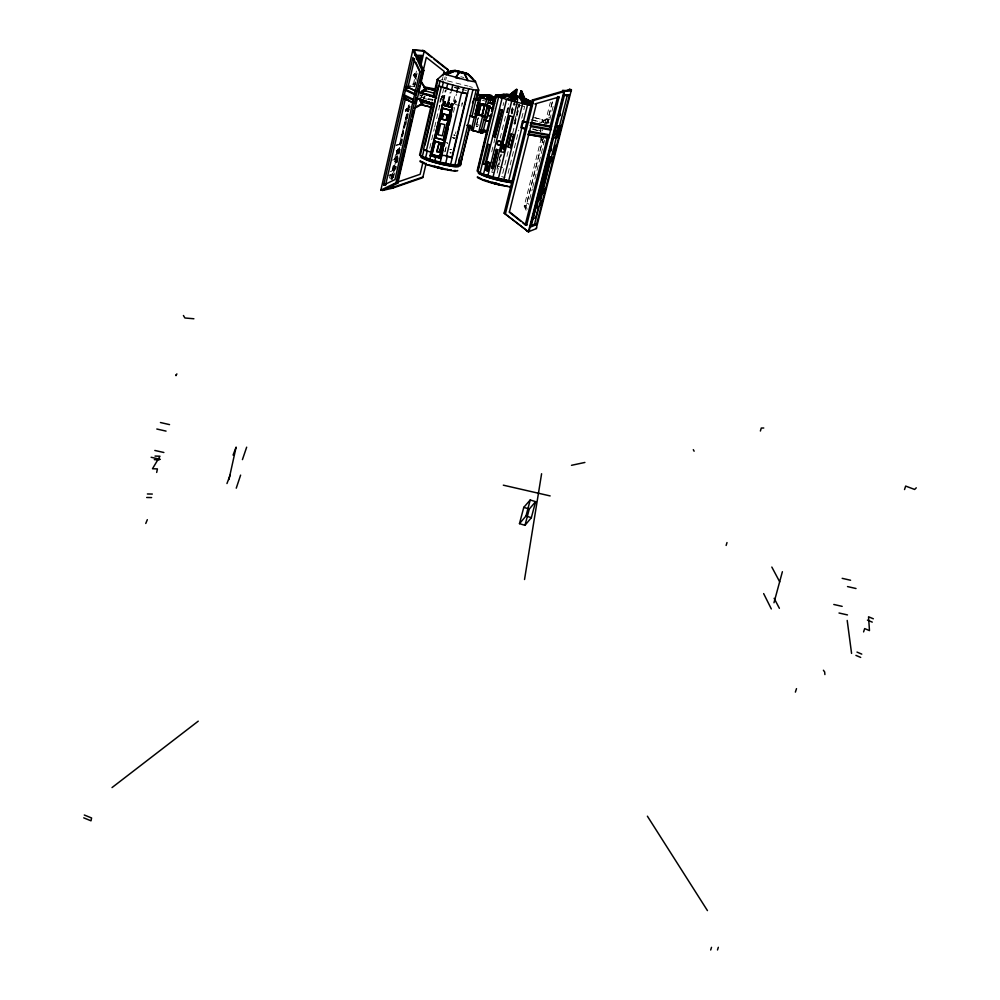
<?xml version="1.0" encoding="UTF-8"?>
<svg xmlns="http://www.w3.org/2000/svg" width="1000" height="1000" viewBox="0 0 1000 1000"><rect width="100%" height="100%" fill="white"/><g stroke="black" fill="none" stroke-linecap="round" stroke-linejoin="round"><path stroke-width="0.75" stroke-dasharray="5 3.75" d="M408.075 110.925L408.175 111.862L408.738 110.6M413.562 75.625L414.263 74.175L416.8 74.95M414.562 74.463L413.713 75.638M415.975 76.275L416.287 74.763M454.475 103.075L454.862 100.738L456.1 101.075L455.513 104.588L456.1 101.075M461.7 106.275L462.3 102.775L461.463 106.3M476.688 124.6L477.738 118.812M410.5 106.775L406.587 108.95L406.388 110.237M414.538 74.75L414.025 76.112M406.675 108.888L407.925 111.562M416.175 75.675C414.1 79.675 414.25 72.938 416.975 75.113M389.5 178.175L390.312 174.675L389.913 178.287M392.1 170.775C394.15 157.062 395.525 173.85 388.875 171.4M394.812 159.488C397.262 138 398.413 161.412 391.95 159.987M390.737 178.888L397.55 149.288L398.288 149.175L391.737 179.387M391.138 179L397.95 149.4L398.688 149.288M395.838 145.113L399.263 144.613L405.788 118.138L401.975 118.35M391.488 178.738L398.288 149.175M391.587 179L408.862 103.888M416.425 71.05L413.05 85.712L407.287 85.9M409.162 104.612L396.275 163.012L409.162 104.612L410.037 104.55L393.188 177.1M392.25 179.525L394.85 168.275M414.038 86.562L417.512 71.475M393.387 177.7L396.488 166.625L394.65 166.725L395.975 166.475M397.15 162.688L401.275 144.95M401.625 143.463L402.65 138.988M405.887 124.775L406.938 120.225M407.287 118.713L409.375 109.612M414.625 86.862L415.675 82.312M424.562 98.338L425.15 95.787M442.337 79.538L443.025 76.6M444.438 79.862L445.15 76.85M429.7 148.262L434.312 128.625M434.663 127.112L443.537 89.338M445.675 80.275L446.375 77.263M442.9 100.55L445.35 90.113M442.625 102.188L443.812 97.125L440.825 96.4M443.35 100.525L445.812 90.087M443.762 100.312L446.262 89.675M447.837 101.625L449.95 92.688M448.738 101.562L450.85 92.638M448.9 101.425L451.012 92.487M453.475 101.487L455.262 93.9M454.025 104.262L456.45 93.912M454.925 103.263L455.487 100.913M453.475 112.325L454.6 107.575L457.4 108.35M444.862 151.838L445.763 148.025M445.075 151.55L446.163 146.988M455.613 133.65L455.913 131.838M478.2 117.875L477.812 119.45L478.275 117.863M476.912 123.575L477.512 121.075M491.7 151.888L493.525 144.412M493.888 142.925L494.988 138.438M503.038 105.55L503.762 102.562M492.512 169.412L491.8 172.288L497.05 173.5L501.825 154.113M500.163 138.238L508.587 103.9M507.15 112.562L508.638 106.525M507.25 112.638L508.738 106.587M496.912 169.288L500.25 155.7M497.375 167.862L500.725 154.275M511.138 111.975L512.312 107.35M511.163 113.1L513.3 104.425M511.75 113.85L514.312 103.413M512.1 113.888L515.325 100.775M517.562 108.25L518.462 104.475M518.025 107.575L514.062 123.588L515.138 123.438L513.612 123.125M514.338 123.55L518.987 104.725M514.862 123.475L519.513 104.675M502.713 173.4L508.612 149.55M512.663 133.15L519.8 104.562M508.062 173.375L518.787 130.113M521.75 118.188L524.712 106.25M526.112 210.275L524.2 206.15L541.337 138.1M545.1 123.15L550.375 102.2M527.2 209.237L525.925 206.488L543.075 138.475M546.85 123.525L552.5 101.1M543.312 138.075L526.65 204.15L528.387 204.488L528.562 203.762L526.838 203.425M546.788 124.3L552.513 101.6M548.812 119.525L547.95 122.912L548.925 123.125M529.688 199.312L532.312 188.925M532.688 187.438L544.675 139.938M553.138 106.438L549.775 119.738L548.038 119.35M407.987 110.725L408.7 109.438M405.788 109.45L405.525 110.9M406.275 110.538L406.587 108.95L408.812 109.462M413.738 74.688L414.35 73.812L416.763 74.475M408.25 110.262C406.625 105.65 403.05 114.075 408.512 111.225M406.2 110.375L405.65 111.175M543.638 122.638L542.962 120.712L549.712 117.137M416.25 75.225L414.162 76.363M543.188 121.15L549.925 117.575M545.588 122.587L548.288 121.163M544.45 123.737L548.5 121.6M477.5 126.562L476.287 126.412M388.2 175.287L390.712 174.788M395.763 162.862L396.637 162.712M396.25 145.225L399.263 144.613M454.175 135.013L453.95 135.05A1.587 1.512 82.3 0 1 455.025 135.512M477.475 126.312L476.763 126.25M409.162 86.425L414.913 86.225L413.05 85.712L415.412 84.062L408.237 84.275M476.175 125.825L477.475 126.137M441.163 96.762L444.062 97.2L438.375 95.95M441.087 79.713L443.263 80.05M420.037 95.125L422.925 95.65M419.588 97.025L434.025 99.65M423.75 98.55L432.413 100.125M428.625 99.525L432.95 100.312M419.35 94.887L422.238 95.412M476.7 126.175L477.5 126.475M524.2 206.15L525.925 206.488M526.112 205.763L524.388 205.425L526.287 209.55M405.763 110.838L408.225 111.512L408.075 110.7M447.525 80.887L468.088 86.075M547.85 120.1L548.625 120.275M548.138 122.163L549.113 122.387M460.838 76.712L463.825 77.5M455.087 87.463L460.775 89.012M462.188 89.4L466.45 90.562M454.2 87.5L458.462 88.663M513.263 103.588L517.575 104.763M519.012 105.15L524.75 106.713M482.35 100.262L486.425 101.375M535.425 117.788L542.938 119.838L543.962 122.037M533.188 117.425L542.938 119.838L542.25 122.537L533.237 120.075M531.112 119.75L541.65 122.625L542.325 119.913L543.425 122.15M455.337 104.438L459.575 105.6M532.5 129.275L539.312 131.137M475.925 124.237L478.95 125.125M497.825 166.3L504.925 168.275M469.525 86.512L472.4 87.4M538.225 130.137L541.1 131.037M532.875 128.688L540.675 131.512M542.962 120.712L544.163 122.6M414.35 73.812L414.412 74.438M408.025 111.838L406.637 109.688M541.112 138.525L543.625 142.413M540.712 138.8L544.062 143.975M414.487 76.062L416.125 78.65M414.087 76.325L416.538 80.2M414.45 73.863L414.425 74.625M416.125 76.3L413.713 75.45M424.538 96.075A6.075 1.462 -75.9 0 1 423.663 99.025M421.2 97.775A6.075 1.462 -75.9 0 1 421.912 94.7M542.587 129.775A4.7 0.825 -75.1 0 1 542.225 130.875M540.675 131.137A4.7 0.825 -75.1 0 1 540.862 130.05M441.4 97.075A6.088 1.4 -75.8 0 1 443.162 95.463A6.088 1.4 -75.8 0 1 443.212 99.575M439.513 106.375A6.088 1.4 -75.8 0 1 439.425 105.463M439.975 101.3A6.088 1.4 -75.8 0 1 440.875 98.325M455.062 137.75A1.587 1.512 82.3 0 1 452.675 137.425M447.4 143.325A1.45 1.375 81.5 0 1 446.737 142.45M451.05 152.95A1.825 1.737 81 0 1 450.175 152.7M450.125 149.55A1.825 1.737 81 0 1 451.438 149.375M501.587 176.562A19.188 2.112 14.3 0 1 505.075 177.575M441.413 98.05A4.65 1.075 -75.8 0 1 442.762 96.812A4.65 1.075 -75.8 0 1 442.8 99.963M440.087 102.45A4.65 1.075 -75.8 0 1 441.012 99M424.188 96.1A4.65 1.113 -75.9 0 1 423.875 97.263M421.637 97.387A4.65 1.113 -75.9 0 1 422.175 95.05M540.262 131.875A6.138 1.087 -75.1 0 1 540.85 128.925M454.975 137.975A1.587 1.512 82.3 0 1 452.9 137.4M453.787 135.075A1.587 1.512 82.3 0 1 454.925 135.225M451.25 152.925A1.825 1.737 80.9 0 1 449.938 152.75M449.875 149.6A1.825 1.737 80.9 0 1 451.2 149.412M447.625 143.287A1.45 1.375 81.6 0 1 446.975 142.413"/><path stroke-width="1.5" d="M530.5 225.763L534.587 224.1L556.987 134.838M557.312 136.463C555.625 137.5 558.4 135.262 557.95 132.637M559.562 128.825L557.85 134.062L559.275 131.35L557.112 131.45L557.45 130.4L558.9 130.7C560.862 125.463 559.675 137.325 556.975 136.738L557.6 134.662A5.038 0.85 -75 0 0 558.688 130.963M550.763 150.425L550.75 151.137L551.15 150.287M480.838 129.85L480.65 132.838L484.487 117M482.825 130.162L482.638 133.15L471.213 130L474.288 117.2L469.988 116.025L474.812 117.475L479.175 96.9L481.712 96.737M557.15 133.488L557.45 130.4M558.663 131.8L558.6 131.113L558.175 131.888M431.925 102.2L419.613 154.95C431.6 161.737 446.312 164.575 460.075 165.588L460.662 161.075M559.987 128.938C558.625 126.7 559.438 131.575 557.875 130.6L558.45 128.338L559.738 128.438M558.5 130.775L558.763 128.963L558.15 131.575M470.087 126.1L460.075 165.588L460.763 161.025M560.4 114.15L560.087 115.375M426.15 163.375L422.788 177.688L392.575 188.175L382.7 190.413L380.875 190.062L395.925 182.825L421.95 70.1L412.85 50L424.237 50.862L448.15 69.7L447.438 72.725M524.525 579.513L541.6 473.738M462.05 157.513L460.7 165.125L459.95 164.312M557.612 133.713L557.087 133.038L556.375 134.662L557.425 134.95M559.888 130.45L558.837 130.162L557.537 133.425M558.837 130.162L558.663 131.175L559.7 131.463M459.425 158.125L458.062 165.675L476.175 90.2L478.738 90.075L475.487 81.487M156.688 472.45L157.413 468.9L152.475 468.75L159.975 456.238L155.037 456.075M557.875 130.6L558.45 128.338M228.962 479.513L236.125 447.1L233.062 455.087M550.675 150.338L550.938 149.4M551.287 149.85L551.487 148.812M559.775 114.763L559.675 115.988L560.062 115.2M417.587 59.6L418.15 56.788L417.663 59.787M412.85 50L380.875 190.062L382.7 190.413L397.788 183.188L423.825 70.525L414.575 51.288L412.85 50L424.237 50.862L420.5 67.05M383.675 185.05L412.9 57.462L419.787 71.912L394.963 179.575L383.675 185.05L385.513 185.413M414.75 50.512L414.575 51.288L412.725 50.85M412.625 102.975L413.663 103.212L404.538 98.675L404.712 97.912L408.625 99.85M406.812 88.775L407.2 87.05L416.388 91.438L415.337 91.2M415.9 91L408.025 87.238L414.575 58.663M417.4 59.363L417.875 57.85L417.525 59.375M418.913 58.5L419.925 56.825L419.113 60.35L418.913 58.5L419.087 59.125M425.812 88.85L420.938 80.988M557.175 133.825L557.737 131.613L557.888 132.363M419.925 64.463L422 55.425L414.9 55.225M392.575 188.175L390.763 187.65L392.575 188.175L393.438 184.425M404.95 149.9L397.512 182.1L420.138 174.288L422.775 163M405.637 146.9L411.875 119.925M412.575 116.925L413.95 110.925M415.688 103.438L416.725 98.938M418.55 91.05L419.2 88.225M419.525 86.825L419.7 86.075M420.375 83.125L426.325 57.375L444.237 71.438L443.375 75.125M433.338 96.175L437.212 79.6L443.963 73.525M420.25 155.738L432.612 102.85M434.025 96.8L437.912 80.175L437.212 79.6L437.925 79.388M431.312 152.4L423.5 149.625L438.4 85.925L448 88.663M436.763 97.812L418.3 91.95L435.875 97.6L434.363 104.038L416.287 98.338M422.275 156.825L423.975 149.55L427.25 150.85L425.538 158.138M425.037 145L434.613 104.087M436.037 98.025L438.525 87.413M438.875 85.9L440 81.075L437.912 80.175M426.475 164.262L422.163 161.637M426.287 151L441.275 87.112L438.4 85.925M442.2 87.075L443.338 82.238L440 81.075M445.575 163.725L447.312 156.425C462.15 161.337 437.088 150.562 440.988 158.35L430 155.725L442.475 104.925L452.612 107.7L440.6 158.425M430.8 154.55L432.362 147.95M433.05 144.987L439.338 118.275M441.087 110.862L442.475 104.925M429.812 159.588L431.6 151.988M446.625 88.15L447.7 83.588L443.338 82.238M435.45 137.887L443.45 139.963L435.45 137.887L442.762 108.162L450.475 110.275L443.8 138.488M443.963 101.487L442.863 105.113L443.963 101.487L445.225 101.838L444.375 105.438L445.225 101.838M431.662 154.537L435.225 141.225L443.062 143.4L439.925 156.637L431.662 154.537L439.925 156.637M435.775 137.838L442.762 108.162M432.113 154.462L435.225 141.225M443.75 105.275L444.6 101.662M441.662 119.162L443.45 113.875L447.688 115.037L446.45 120.275L441.662 119.162L446.45 120.275M438.088 134.713L440.712 123.588L444.913 124.675L442.275 135.8L438.25 134.688M442.212 119.1L443.45 113.875M447.762 102.525L446.662 106.163L447.762 102.525L449.038 102.875L448.175 106.487L449.038 102.875M436.75 151.287L438.95 143.575L441.65 144.325L439.837 151.975L436.75 151.287L439.837 151.975M447.55 106.312L448.4 102.7M434.825 161.062L435.875 156.6M436.938 152.125L439.05 143.175M451.375 90.988L452.775 85.025L447.7 83.588M445.9 120.337L447.688 115.037M439.45 152.037L441.65 144.325M451.562 103.575L450.462 107.2L451.562 103.575L452.837 103.912L440.062 158.525M443.137 140.013L450.475 110.275M439.475 156.713L443.062 143.4M451.35 107.35L452.2 103.75M438.075 167.638L440.5 168.1M440.2 162.475L443.375 149.062M444.087 146.088L448.325 128.2M449.038 125.213L451.512 114.775M456.812 92.413L458.225 86.45L452.775 85.025M441.688 168.425L442.537 168.538M427.675 164.662L443.475 168.388M446.388 156.6L461.6 92.65L467.512 93.713L462.5 92.613L463.65 87.762L476.175 90.2M443.338 168.975L447.675 169.213M451.85 157.513L467.075 93.737M450.562 164.713L468.675 88.875M451.275 169.762L447.537 169.8M454.825 165.375L472.95 89.712M460.075 165.588L469.837 124.95M472 116.575L478.15 90.325M476.575 99.087L478.738 90.075M477.788 103.1L478.775 103.537L476.175 114.325L475.2 113.875L477.788 103.1L486.725 104.862L485.438 105.35L481.087 103.763L486.725 104.862M477.175 114.213L476.95 115.162L475.7 114.862L478.775 103.537M476.525 115.2L476.75 114.262L475.2 113.875M472.938 130.938L476.938 114.35M479.475 103.8L480.925 97.762L479.175 96.9L482.863 97.912M476.75 114.262L475.825 114.362L477.713 115L480.325 104.2L478.425 103.562M478.288 114.637L480.9 104.787L484.425 105.738L482.038 115.575L478.288 114.637L483.3 115.8M482.275 98.112L482.95 95L487.113 96.225L492.125 95.9C492.05 94.488 478.725 94.825 482.812 95.675M478.525 114.612L480.9 104.787M482.312 103.663L481 104.138M485.05 95.662L483.812 98.55M481.8 115.6L484.425 105.738M486.863 95.162L490.012 95.412L486.863 95.162L487.088 96.112M486.637 105.25L490.062 106.275L487.45 117.037L482.15 116.213L484.762 105.412L480.325 104.2M487.113 96.225L486.425 99.075L494.7 100.275L492.088 99.562M478.663 132.513L482.675 115.925M485.238 105.363L486.7 99.338L493.15 99.862L492.388 103L489.9 103.2L490.675 100.037L486.975 99.038M487.5 99L487.9 97.35L491.512 97.112L495.425 98.175M488.237 95.538L488.075 96.213L489.85 96.088L488.663 95.037M488.512 97.438L492.688 98.488L488.512 97.438L489.162 97.062M487.375 105.113L488.688 99.688M490.062 106.275L487.3 105.988L484.688 116.788L475.825 114.362M489.65 97.1L492.4 97.275C484.15 96.287 500.188 99.188 492.4 97.475M487.638 105.962L485.025 116.75L487.45 117.037M487.125 116.95L486.775 117.9L485.35 117.625L485.588 116.688M485.95 119.513L482.638 133.15L471.213 130M491.275 97.812L492.612 96.85L495.1 97.537L494.875 98.438L491.275 97.812L494.875 98.438M486.775 117.9L489.562 106.312M492.4 97.75L492.612 96.85M492.762 100.425L493.162 98.775L495.538 98.612M493.812 98.5L495.1 97.537M491.65 108.525L489.363 107.263M512.825 181.55C500.75 179.213 487.7 177.413 477.1 170.987L490.925 114.15M491.613 111.287L495.462 95.45L501.512 95.5M478.062 168.988L485.387 138.863M486.125 135.85L487.587 129.825M493.812 104.225L495.65 96.688M477.925 171.812L496.35 96.075L495.462 95.45A53.025 52.175 -80.5 0 1 510.163 94.862M480.1 172.95L498.6 97.025L504.675 96.825L497.475 96.55L507.537 95.162L507.325 96.062L508.787 96.613M483.212 163.787L488.188 144.188L489.837 144.812L485.037 164.462L483.212 163.787L484.85 164.438M483.5 174.3L502.075 98.225A54.513 34.95 -72.1 0 1 512.45 95.8L522.075 97.85M502.7 95.675L502.987 94.537L506.625 94.537L506.4 95.438L507.238 94.5L495.737 95.312L499.913 95.538M499.925 109.462L502.25 110.087L495.075 136.912L493.35 136.363L500.525 109.55M503.525 95.625L503.8 94.488M493.35 136.363L496.512 125.975M497.238 122.987L498.338 118.513M504.188 95.363L503.9 96.512L509.012 95.712M485.988 170.4L488.013 162.125L485.988 170.4L487.675 170.963L490.2 162.738L488.013 162.125M507.825 186.337L492.275 182.938L484.462 179.825M495.075 136.912L502.25 110.087M487.675 170.963L490.2 162.738M487.887 175.787L506.55 99.612A54.875 23.625 -73.7 0 1 513.975 96.263L514.85 96.175M507.9 96.3L508.125 95.412L513.713 95.825M497.425 151.25L493.137 168.688L491.775 168.363L496.413 149.475L497.775 149.8L496.413 149.475M520.513 97.513L521.038 95.725L523.737 98.35L509.913 94.875L516.163 89.6L514.35 96.938M496.65 149.475L491.775 168.363M510.163 95.875L510.387 94.987L507.975 95.125M497.525 149.8L493.137 168.688M512.075 97.925L511.8 99.062L509.125 100.337L513.488 97.088L511.8 99.062L515.388 100.037L516.188 97.825L514.438 101.788L515.662 98.9M492.962 177.288L511.7 101.062L516.163 96.538M492.275 182.938L494.7 182.95M500.838 151.675L509.575 115.887L500.838 151.675L503.787 152.45L512.625 116.6L509.575 115.887M514.087 96.95L515.887 89.612M515.163 95.787C517.25 80.062 518.138 98.05 513.9 95.438M503.862 148.775L502.85 148.613L503.8 144.775L504.812 144.938L503.775 148.863L504.812 144.938M495.562 183.7L498.713 184.237M498.512 184.175L496.975 183.55L498.488 184.062M498.375 178.7L517.175 102.5A54.913 3.137 -76.5 0 0 517.587 97.25L517.562 96.912M519.325 96.812L521.038 90.925L523.913 98.338M519.587 96.788L521.038 90.925M520.037 97.1L520.65 94.625M508.062 146.988L511.312 133.825L513.787 134.5L510.538 147.662L508.225 147.113L511.312 133.825M513.263 135.838L510.538 147.662M522.837 100.638L525.062 104.35L522.562 101.775L522.837 100.638L521.6 99.138M503.738 179.95L522.587 103.812A54.575 16.625 -77.9 0 0 519.425 97.7L518.938 97.238M523.7 100.512L523.925 99.625L529.637 105.3L523.7 100.512L521.375 100.025M524.963 99.75L525.175 98.863L527.575 100.25M525.938 101.275L525.65 102.425L522.562 101.775M526.438 100.3L526.663 99.412L532.888 103.175M529.375 102.387L527.3 101.013L527.638 100.05L530.837 101.838L530.55 102.975M524.938 121.737L522.475 121.263L520.875 127.725L526.112 129.05M525.913 128.975L521.6 127.963L523.212 121.487L522.475 121.263M508.663 180.912L522 127.263M523.1 122.788L527.55 104.9L520.212 97.525M529.788 103.038L530.075 101.9L527.05 100.087M566.9 90.487L569.675 89.3L571.438 89.712L536.225 228.7L528.375 231.737L504.137 213.137L532.312 100L562.5 91.263L571.388 90.588L562.7 90.475L562.5 91.263L563.875 91.7L564.65 91.013L562.7 90.475M513.2 180.062L515.425 171.137M516.163 168.162L517.65 162.213M505.462 213.675L533.675 100.45L563.875 91.7L528.375 231.737L504.137 213.137M530.15 125.512L550.887 129.312L550.825 126.312L530.85 122.75L530.65 123.525L530.712 126.55L550.688 130.087L550.625 127.088L530.65 123.525L531.413 123.787M536.45 103.625L509.438 211.788L526.587 225.375L559.05 97.037L557.675 96.587L550.025 126.875M526.587 225.375L525.262 224.838L547.263 137.8L528.825 134.625M528.65 134.838L527.888 134.575L547.863 138.012L548.312 136.25M550.575 127.275L550.825 126.312M564.65 91.013L528.962 231.737L527.062 231.2M550.1 157.012L539.225 199.838L540.312 199.462L551.163 156.762L549.05 156.725M569.375 95.275L564.312 95.65L531.025 226.85L536.45 224.638L569.375 95.275L567.463 94.75L559.587 125.738L561.487 126.263L556.337 127.088M540.237 205.025L541.388 200.55M543.288 193.075L544.425 188.6M551.263 161.7L552.4 157.213M553.162 154.225L555.438 145.262M569.1 90.225L569.675 89.3M536.413 228.475L536.6 227.738M519.475 523.65L523.775 507.362L530.225 499.963L535.6 501.662L531.337 517.7L524.975 525.325L519.475 523.65L525.975 516L530.225 499.963M524.975 525.325L529.288 509.038L535.6 501.662M773.975 602.75L782.387 571.712M560.2 115.075L560.363 113.575L560 114.15M726.137 545.45L727 542.562M760.387 431.025L761.287 428.038L763.75 428M145.762 523.475L147.325 519.675M558.9 130.7L559.487 128.438M452.837 103.912L451.987 107.525M710.675 950L711.525 947.325M795.387 692.113L796.5 688.637M717.487 949.975L718.337 947.3M904.525 489.562L905.662 486.075L914.625 489.45L916.275 487.812M863.587 631.912L864.675 628.587L869.475 630.612L868.538 616.775L873.35 618.787M558.062 132.25L559.5 128.613M557.688 133.412L558.375 134.588L557.15 136.838M236.25 488.175L240.613 475.112M242.425 459.625L246.663 447.188M559.888 114.15L559.975 115.375M559.837 114.537L560 113.9M556.888 136.35L557.6 134.662M226.962 483.55L230.1 475.15M176.875 373.888L176.012 375.637L175.863 374.913M472.488 103.012L474.087 98.888L479.8 100.45M557.55 131.713L557.987 130.938L557.975 131.988L557.112 131.45M422.55 93.95L423.363 92.275M455.525 77.525L459.038 72.188M455.988 77.65L459.5 72.312M417.688 57.613L417.962 56.775L417.6 57.438M547.863 138.012L549.312 135.55L528.587 131.812M407.2 87.05L405.55 89.537L415.75 94.188M425.838 88.75L423.537 90.475M495.838 183.9L498.537 184.513M496.538 183.5L496.763 183.688A14.688 1.65 14.3 0 1 486.3 180.662M495.6 183.837L494.938 183.5M516.163 89.6L509.963 94.637L513.188 95.487L513.625 93.713L510.062 94.637M510.775 94.588L516.688 89.575M513.413 92.562L516.962 89.562M112.025 787.575L198.25 721.162M422.587 91.325L421.838 91.2L426.075 88.175L435.712 90.562M414.538 108.35L422.275 104.062M439.25 167.512L440.6 168.238M437.7 167.488L439.338 167.975M419.613 154.95L420.363 154.525M414.325 107.912L421.962 103.688M444.35 73.338L447.625 71.862M516.675 96.412A54.913 3.137 -76.5 0 1 516.975 96.062L518.825 96.55M392.75 187.438L422.95 176.975M455.425 70.512C451.488 70.862 472.788 75.888 465.438 72.962M447.5 71.862L450.975 70.888M559.05 97.037L534.875 103.95L536.25 104.4M454.8 70.45L459.4 72.138M499.975 184.587L491.712 182.65L494.938 183.2M492.537 182.537L494.588 183.137M419.762 100.15L422.8 102.287L422.175 104.975L431.788 107.35L422.175 104.975L419.762 100.15L420.6 99.95L421.4 101.638M454.963 70.938L445.9 74.562L468.05 80.575L464.663 73.562M455.2 71.025L446.138 74.65L444.513 73.95A16.863 1.087 14.3 0 1 446.05 73.5M506.125 96.088L500.337 97.625L504.475 97.338M571.5 465.312L584.9 462.45M435.163 166.513L434.513 166.637L436.938 167.1M435.012 166.438L434.263 166.6L436.887 167.3M553.587 137.963L558.763 136.988L556.775 136.488L558.112 136.312M430 155.725L435.25 156.75M555.7 126.35L560.438 125.6M496.975 95.237L500.375 94.738M483.038 131.525L486.613 131M483.65 131.075L484.588 130.95M450.85 70.888L454.412 70.45M485.35 117.625L486.9 117.888M475.7 114.862L476.95 115.162M421.838 91.2L425.45 90.875L426.075 88.175L435.062 90.625M452.612 107.7L441.95 104.963M498.425 184.537L495.613 183.5M564.913 94.938L567.463 94.75M496.875 183.663L497.725 184.037M504.1 95.512L506.538 95.363L506.75 94.475L510.337 94.763M431.587 96.037L433.625 95.925L425.462 93.688M453.862 170.588L455.562 170.5M482.95 95C480.25 95.025 485.062 96.312 482.762 95.525M509.913 94.875L510.988 94.825A53.3 46.513 -86.8 0 0 507.638 94.513M146.675 497.488L151.6 497.575M147.387 493.963L152.312 494.05M154.312 459.65L159.25 459.812M486.763 95.875L486.075 95.662L486.863 95.825M475.025 81.688L467.525 74.025M509 186.513L511.625 186.713M497.013 183.675L496.163 183.6M496.925 184.025L494.038 183.4M193.888 318.762L184.925 317.987L183.425 315.512M517.1 96.025L515.163 95.625A54.575 16.625 -77.9 0 0 513.95 95.75M512.812 95.512L510.487 95.075A53.463 49.65 -67.4 0 0 496.35 96.075L511.7 101.062L531.725 105.7A53.637 39.025 -82.3 0 0 522.537 98.35L521.275 97.737M487.638 115.45L491.788 116.013M489.5 107.762L493.65 108.362M510.163 186.938L501.8 185.475A19.188 2.15 14.3 0 1 483.212 180.287L478.088 177.975A20.25 2.275 14.3 0 1 477.875 176.725M484.35 95.35L483.488 95.213L484.7 95.475M485.775 95.5L484.175 95.337M487.075 95.925L486.413 95.887M511.213 182.712L502.85 181.238A19.2 2.112 14.3 0 1 484.25 176.05L479.113 173.75A20.263 2.225 14.3 0 1 478.9 172.525M438.825 167.938L439.9 168.062M455 70.5L457.738 70.938M528.088 133.8L548.062 137.238L549.5 134.775L528.775 131.037M531.775 122.812L551.575 126.575M424.038 86.888L435.588 89.05M423.862 87.625L435.412 89.787M500.5 184.625L502.812 185.075M504.162 179.613L506.938 180.15M436.425 166.7L435.737 166.637L436.425 166.925M438.45 167.488L440.462 167.812M440.6 168.438L439.288 167.963M395.925 182.825L397.788 183.188M383.837 184.312L385.675 184.675L405.538 98.1L403.688 97.688M467.837 80.512L471.075 81.15A16.863 1.087 14.3 0 0 474.875 81.05M448.925 163.975L444.725 163.137A17.55 1.9 14.1 0 1 441.725 162.463M456.075 70.675L459.263 71.287M521.6 127.963L525.487 128.787M527.725 122.587L523.212 121.487L527.1 122.325M412.8 102.212L413.85 102.438M403.512 98.45L411.887 102.1M514.475 95.4L515.737 95.688M406.175 86.825L408.025 87.238M406 87.587L407.85 88M415.575 94.963L405.375 90.312M421.95 70.1L423.825 70.525M154.812 450.45L163.875 452.5M833.8 604.475L842.163 606.362M151.125 457.275L160.325 459.363M839.013 613.013L847.487 614.925M484.762 105.412L487.3 105.988M503.325 485.175L550.15 495.925M160.438 422.525L169.55 424.613M842.175 578.337L850.575 580.25M156.812 429.012L166.05 431.112M847.513 586.575L856.012 588.513M436.587 167.125L435.688 166.975L436.337 167.275M494.075 182.8L493.2 182.662L494.375 183.088M523.212 121.487L527.525 122.513M518.288 96.4L514.163 95.425L515.425 95.763M458.225 86.45L463.65 87.762M459.113 71.325L464.3 72.688M461.062 72.575L467.137 73.575M484.038 120.025L489.188 121.287L484.888 120.113M488.713 103L493.35 104.15L489.9 103.2M422.188 104.125L420.6 101.2L421.238 101.538M455.8 77.588L459.925 78.662M515.975 98.725L513.275 97.987M485.025 95.512L483.975 95.05L485.637 95.438M482.663 95.95C485.15 96.737 480.163 95.275 482.713 96.088M422.375 50.35L424.237 50.862M569.475 90.062L571.388 90.588M486.425 95.55L480.288 95.1L479.862 96.862L482.325 97.537M491.5 96.9L494.025 97.6M477.7 94.125L483.4 95.675M476.85 94.162L483.975 96.112M477.562 94.7L480.412 95.475M487.9 97.35L493.162 98.775M480.925 97.762L486.7 99.338M441.275 87.112L461.6 92.65M475.7 98.45L479.637 99.525M490.1 102.375L494.675 103.625M480.662 104.8L484.188 105.763M423.175 90.25L434.425 93.325M559.913 128.55L558.95 128.663M558.15 128.787L559.2 129.075M418.375 91.75L424.113 93.325M558.025 130.375L558.85 130.512M558.1 133.375L559.15 133.663M556.55 133.65L557.6 133.938M557.337 134.225L558.8 134.7M419.075 98.75L420.225 99.062M418.312 98.688L434.363 104.038L416.812 98.35M420.525 101.675L431.763 104.75M442.45 108.188L450.163 110.3M442.9 113.925L447.137 115.1M466.725 125.3L471.987 126.75M483.425 129.9L486.863 130.838M469.888 127.413L472.9 128.238M481.938 130.725L486.45 131.962M468.85 127.463L473.113 128.637M483.075 131.375L487.337 132.55M434.775 141.287L442.612 143.463M438.562 143.637L441.25 144.388M488.6 97.062L492.362 98.112M438.113 157.55L440.988 158.35M462.562 72.125L466.838 73.5M492.587 182.338L494.988 183M496.175 183.337L498.575 184.013M438.725 167.5L441.087 168.162M437.463 167.537L441.788 168.7M534.587 224.1L536.45 224.638M490.275 97.788L492.688 98.488M474.087 98.888L478.938 100.325M494.45 183.287L493.113 183.025L493.8 183.337M523.775 507.362L529.288 509.038M489.6 107.3L491.875 108.55L489.237 107.762M419.162 92.362L435.875 97.6M525.975 516L531.337 517.7M522.6 127.963L523.325 128.2M493.95 136.438L495.662 136.988M423.5 50.85L424.725 51.25M557.487 97.362L558.85 97.812M446.925 69.3L448.15 69.7M532.312 100L533.675 100.45M486.488 170.45L488.175 171.012M550.625 127.088L551.388 127.35M530.237 122.537L531.6 123.012M547.463 137.025L548.812 137.5M547.263 137.8L548.625 138.275M484.312 180.413L478.925 177.587M425.1 157.338L427.85 158.438A17.55 1.9 14.1 0 0 430.175 159.25M525.45 224.088L526.775 224.625M84.3 815.013L91.587 817.975L91.013 820.825L83.725 817.85M823.4 670.238L824.663 671.963L824.9 674.562M867.438 620.112L872.262 622.125M857 652.087L861.775 654.125M855.913 655.375L860.688 657.425M523.275 97.912L526.075 99.162M524.237 98.537L527.525 100.113M404.3 94.975L413.438 99.462M413.263 100.237L404.125 95.738L404.538 98.675M527.413 100.938L529.513 102.287M530.075 101.9L532 103.263M423 50.462L431.7 57.3M434.038 59.15L445.75 68.375M509.25 212.162L520.688 221.213M522.975 223.025L525.262 224.838M522.638 96.55L524.425 98.3L521.562 90.887L524.688 98.275L523.65 98.362L520.775 90.938M421.475 161.537L422.025 162.213M464.25 73.475L467.638 80.487M647.387 816.188L707.45 910.612M420.538 81.25L425.425 89M771.825 567.062L779.712 581.85M774.137 598.325L779.388 608.312M693.312 449.663L694.112 451.213M763.65 593.6L771.312 608.938M415.838 62.45L420.238 71.662M847.2 620.438L851.575 653.4M530.85 122.75L530.913 125.775M466.7 73.45A25.137 20.825 -72.9 0 1 471.325 77.65M466.938 73.537A25.15 20.825 -72.8 0 1 471.575 77.737M467.638 74.025A24.812 23.475 85.4 0 1 475.087 81.625M440.2 162.1A17.55 1.9 14.1 0 1 431.45 159.662M455.25 164.788A18.512 2 14.1 0 1 452.512 164.537M455.337 71.612A25.2 12.75 -79.4 0 1 457.287 70.925M423.088 156.962A18.512 2.025 14.1 0 0 423.013 158.012L427.475 160.037A17.55 1.913 14.1 0 0 444.338 164.737L452.137 166.137A18.512 2.025 14.1 0 0 456.488 165.225M458 165.55A20.2 2.2 14.1 0 1 453.263 166.55L444.762 165.025A19.15 2.087 14.1 0 1 426.337 159.887L421.475 157.675A20.2 2.2 14.1 0 1 421.575 156.537M457.688 170.487A20.188 2.25 14.1 0 1 452.262 170.763L443.75 169.262A19.137 2.125 14.1 0 1 425.337 164.112L420.487 161.887A20.188 2.25 14.1 0 1 420.588 160.738M480.438 172.963A18.562 2.037 14.3 0 0 480.65 174.088L485.35 176.188A17.6 1.938 14.3 0 0 502.388 180.938L510.05 182.288A18.562 2.037 14.3 0 0 512.675 182.5M523.612 98.513A53.3 46.513 -86.8 0 1 531.3 103.2M497.85 95.275A53.3 46.513 -86.8 0 1 504.363 94.5M506.512 94.838A53.637 39.025 -82.3 0 1 509.263 94.763M502.775 179.338A17.6 1.925 14.3 0 1 499.787 178.663M498.275 178.287A17.6 1.925 14.3 0 1 485.737 174.587M524.062 98.238A53.463 49.65 -67.4 0 1 532.3 102.537M524.4 98.45A53.025 52.175 -80.5 0 1 530.988 101.737M513.075 180.9A18.575 2.025 14.3 0 1 510.45 180.688M556.875 136.5A5.038 0.85 -75 0 1 556.025 135.3A5.038 0.85 -75 0 1 557.837 128.75A5.038 0.85 -75 0 1 559 128.825M421.312 101.888A6.075 1.462 -75.9 0 1 421.025 99.188M422.4 93.263A6.075 1.462 -75.9 0 1 423.963 90.463M420.5 59.025L420.375 60.425L421.2 56.85L420.5 59.025M420.312 58.463L419.55 59.15L420.288 57.825L420.312 58.463M418.525 57.912L418.05 59.975L418.625 57.912M546.938 162.162L535.825 205.987L537.075 205.538L548.162 161.863L546.938 162.162M535.725 207.613L532.888 218.8L535.75 217.688L538.562 206.588L535.725 207.613M492.25 98.175L490.775 97.775L492.212 98.175M558.425 136.025A5.038 0.838 -75 0 0 560.087 127.963A5.038 0.838 -75 0 0 557.45 134.1A5.038 0.838 -75 0 0 558.425 136.025M497.238 142.012A2.062 1.9 89.6 0 0 498.888 145.1A2.062 1.9 89.6 0 0 500.525 142.012A2.062 1.9 89.6 0 0 497.238 142.012M497.55 142.012A2.062 1.9 89.6 0 0 499.2 145.1A2.062 1.9 89.6 0 0 500.838 142.012A2.062 1.9 89.6 0 0 497.55 142.012"/></g></svg>
